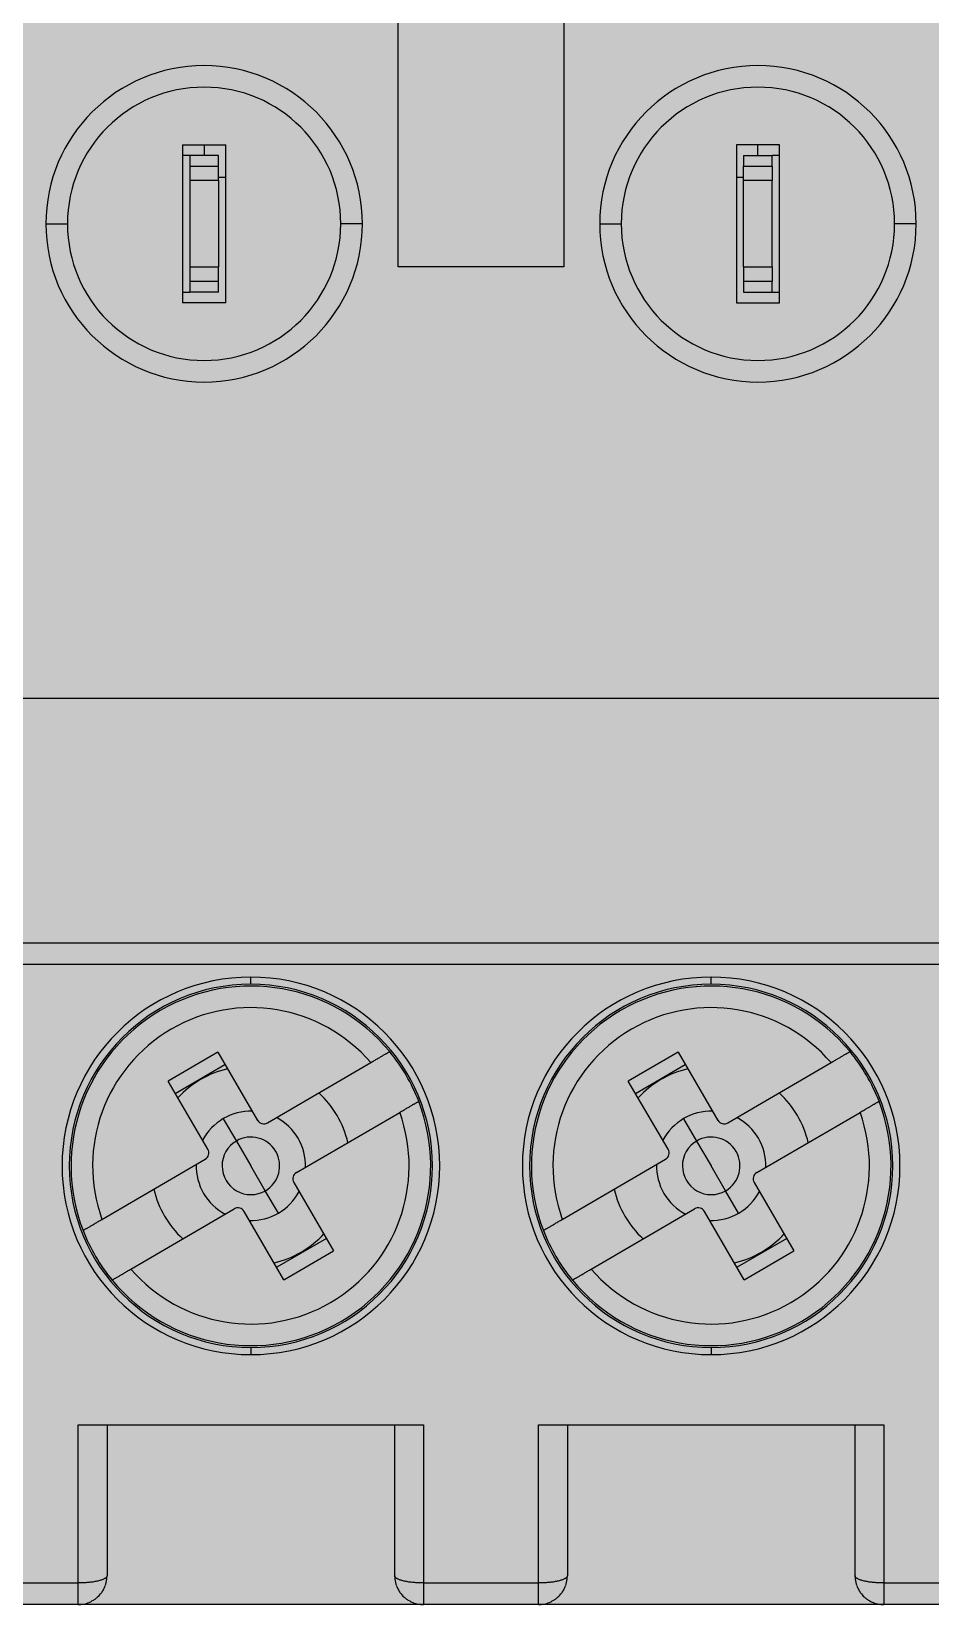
# Model space of a CAD drawing. Extents: x -20 to 2016, y -5898 to 916.
# Drawn here: x 568.16 to 580.66, y 719.38 to 741.26 of the extents above; entities that cross this region are included whole.
import ezdxf

# ---------------------------------------------------------------- set-up
doc = ezdxf.new("R2010")
doc.units = 0
doc.layers.add('MAIN-1', color=7, linetype='Continuous')
doc.layers.add('SYMS', color=7, linetype='Continuous')

msp = doc.modelspace()

# ---------------------------------------------------------------- hatches: boundary and pattern name
at = {"layer": 'SYMS', "true_color": 0x636466}
h = msp.add_hatch(color=251, dxfattribs=at)
h.dxf.hatch_style = 1
h.paths.add_polyline_path([(560.959, 719.385), (587.859, 719.385), (587.859, 798.385), (560.959, 798.385)])

# ---------------------------------------------------------------- linework, layer by layer
at = {"layer": 'MAIN-1'}
for p, q in [((573.259, 737.985), (573.259, 742.844)), ((575.559, 742.844), (575.559, 737.985)), ((570.259, 739.685), (570.859, 739.685)), ((570.259, 739.685), (570.259, 737.485)), ((570.559, 739.685), (570.559, 739.535)), ((570.859, 737.485), (570.859, 739.685)), ((578.559, 739.685), (577.959, 739.685)), ((577.959, 739.685), (577.959, 737.485)), ((578.259, 739.535), (578.259, 739.685)), ((578.559, 737.485), (578.559, 739.685)), ((570.359, 739.535), (570.259, 739.535)), ((570.759, 739.535), (570.359, 739.535)), ((570.359, 739.535), (570.359, 739.385)), ((570.359, 739.385), (570.359, 739.185)), ((570.359, 739.385), (570.759, 739.385)), ((570.759, 739.385), (570.759, 739.535)), ((570.759, 739.185), (570.759, 739.385)), ((578.059, 739.535), (578.059, 739.385)), ((578.059, 739.535), (578.459, 739.535)), ((578.059, 739.185), (578.059, 739.385)), ((578.059, 739.385), (578.459, 739.385)), ((578.559, 739.535), (578.459, 739.535)), ((578.459, 739.385), (578.459, 739.535)), ((578.459, 739.385), (578.459, 739.185)), ((570.359, 739.185), (570.359, 737.985)), ((570.759, 739.185), (570.359, 739.185)), ((570.759, 739.235), (570.859, 739.235)), ((570.759, 739.185), (570.759, 737.985)), ((577.959, 739.235), (578.059, 739.235)), ((578.059, 737.985), (578.059, 739.185)), ((578.459, 739.185), (578.059, 739.185)), ((578.459, 737.985), (578.459, 739.185)), ((568.359, 738.585), (568.659, 738.585)), ((572.759, 738.585), (572.459, 738.585)), ((576.059, 738.585), (576.359, 738.585)), ((580.459, 738.585), (580.159, 738.585)), ((570.359, 737.985), (570.359, 737.785)), ((570.359, 737.985), (570.759, 737.985)), ((570.759, 737.785), (570.759, 737.985)), ((575.559, 737.985), (573.259, 737.985)), ((578.059, 737.985), (578.059, 737.785)), ((578.059, 737.985), (578.459, 737.985)), ((578.459, 737.985), (578.459, 737.785)), ((570.259, 737.635), (570.359, 737.635)), ((570.359, 737.785), (570.359, 737.635)), ((570.759, 737.785), (570.359, 737.785)), ((570.759, 737.635), (570.359, 737.635)), ((570.759, 737.635), (570.759, 737.785)), ((578.459, 737.785), (578.059, 737.785)), ((578.059, 737.785), (578.059, 737.635)), ((578.059, 737.635), (578.459, 737.635)), ((578.459, 737.635), (578.459, 737.785)), ((578.459, 737.635), (578.559, 737.635)), ((570.859, 737.485), (570.259, 737.485)), ((577.959, 737.485), (578.559, 737.485)), ((580.859, 731.985), (567.959, 731.985)), ((567.209, 728.585), (581.609, 728.585)), ((581.609, 728.285), (567.209, 728.285)), ((571.209, 728.01), (571.209, 728.11)), ((577.609, 728.01), (577.609, 728.11)), ((570.748, 727.068), (570.057, 726.665)), ((570.748, 727.068), (571.302, 726.118)), ((571.439, 726.082), (572.876, 726.92)), ((572.876, 726.92), (572.888, 726.928)), ((572.888, 726.928), (572.9, 726.935)), ((572.9, 726.935), (572.912, 726.942)), ((572.912, 726.942), (572.924, 726.948)), ((572.924, 726.948), (572.936, 726.955)), ((572.936, 726.955), (572.947, 726.962)), ((572.947, 726.962), (572.958, 726.968)), ((572.958, 726.968), (572.969, 726.975)), ((572.969, 726.975), (572.98, 726.981)), ((572.98, 726.981), (572.991, 726.987)), ((572.991, 726.987), (573.001, 726.993)), ((573.001, 726.993), (573.011, 726.999)), ((573.011, 726.999), (573.021, 727.005)), ((573.021, 727.005), (573.031, 727.011)), ((573.031, 727.011), (573.041, 727.016)), ((573.041, 727.016), (573.05, 727.022)), ((573.05, 727.022), (573.058, 727.027)), ((573.058, 727.027), (573.067, 727.032)), ((573.067, 727.032), (573.075, 727.036)), ((573.075, 727.036), (573.082, 727.041)), ((573.082, 727.041), (573.089, 727.045)), ((573.089, 727.045), (573.096, 727.049)), ((573.096, 727.049), (573.102, 727.052)), ((573.102, 727.052), (573.108, 727.056)), ((573.108, 727.056), (573.113, 727.059)), ((573.113, 727.059), (573.118, 727.062)), ((573.118, 727.062), (573.122, 727.064)), ((573.122, 727.064), (573.126, 727.066)), ((573.126, 727.066), (573.129, 727.068)), ((573.129, 727.068), (573.132, 727.07)), ((573.132, 727.07), (573.135, 727.071)), ((573.135, 727.071), (573.136, 727.072)), ((573.136, 727.072), (573.138, 727.073)), ((573.138, 727.073), (573.139, 727.074)), ((573.139, 727.074), (573.139, 727.074)), ((577.148, 727.068), (576.457, 726.665)), ((577.148, 727.068), (577.702, 726.118)), ((577.839, 726.082), (579.276, 726.92)), ((579.276, 726.92), (579.288, 726.928)), ((579.288, 726.928), (579.3, 726.935)), ((579.3, 726.935), (579.312, 726.942)), ((579.312, 726.942), (579.324, 726.948)), ((579.324, 726.948), (579.336, 726.955)), ((579.336, 726.955), (579.347, 726.962)), ((579.347, 726.962), (579.358, 726.968)), ((579.358, 726.968), (579.369, 726.975)), ((579.369, 726.975), (579.38, 726.981)), ((579.38, 726.981), (579.391, 726.987)), ((579.391, 726.987), (579.401, 726.993)), ((579.401, 726.993), (579.411, 726.999)), ((579.411, 726.999), (579.421, 727.005)), ((579.421, 727.005), (579.431, 727.011)), ((579.431, 727.011), (579.441, 727.016)), ((579.441, 727.016), (579.45, 727.022)), ((579.45, 727.022), (579.458, 727.027)), ((579.458, 727.027), (579.467, 727.032)), ((579.467, 727.032), (579.475, 727.036)), ((579.475, 727.036), (579.482, 727.041)), ((579.482, 727.041), (579.489, 727.045)), ((579.489, 727.045), (579.496, 727.049)), ((579.496, 727.049), (579.502, 727.052)), ((579.502, 727.052), (579.508, 727.056)), ((579.508, 727.056), (579.513, 727.059)), ((579.513, 727.059), (579.518, 727.062)), ((579.518, 727.062), (579.522, 727.064)), ((579.522, 727.064), (579.526, 727.066)), ((579.526, 727.066), (579.529, 727.068)), ((579.529, 727.068), (579.532, 727.07)), ((579.532, 727.07), (579.535, 727.071)), ((579.535, 727.071), (579.536, 727.072)), ((579.536, 727.072), (579.538, 727.073)), ((579.538, 727.073), (579.539, 727.074)), ((579.539, 727.074), (579.539, 727.074)), ((570.158, 726.493), (570.849, 726.896)), ((576.558, 726.493), (577.249, 726.896)), ((570.611, 725.715), (570.057, 726.665)), ((577.011, 725.715), (576.457, 726.665)), ((573.303, 726.244), (573.315, 726.251)), ((573.315, 726.251), (573.327, 726.257)), ((573.327, 726.257), (573.339, 726.264)), ((573.339, 726.264), (573.35, 726.271)), ((573.35, 726.271), (573.361, 726.277)), ((573.361, 726.277), (573.372, 726.284)), ((573.372, 726.284), (573.383, 726.29)), ((573.383, 726.29), (573.394, 726.296)), ((573.394, 726.296), (573.404, 726.302)), ((573.404, 726.302), (573.414, 726.308)), ((573.414, 726.308), (573.424, 726.314)), ((573.424, 726.314), (573.434, 726.32)), ((573.434, 726.32), (573.444, 726.325)), ((573.444, 726.325), (573.453, 726.331)), ((573.453, 726.331), (573.461, 726.336)), ((573.461, 726.336), (573.47, 726.341)), ((573.47, 726.341), (573.478, 726.345)), ((573.478, 726.345), (573.485, 726.35)), ((573.485, 726.35), (573.492, 726.354)), ((573.492, 726.354), (573.499, 726.358)), ((573.499, 726.358), (573.505, 726.361)), ((573.505, 726.361), (573.511, 726.365)), ((573.511, 726.365), (573.516, 726.368)), ((573.516, 726.368), (573.521, 726.37)), ((573.521, 726.37), (573.525, 726.373)), ((573.525, 726.373), (573.529, 726.375)), ((573.529, 726.375), (573.533, 726.377)), ((573.533, 726.377), (573.535, 726.379)), ((573.535, 726.379), (573.538, 726.38)), ((573.538, 726.38), (573.539, 726.381)), ((573.539, 726.381), (573.541, 726.382)), ((573.541, 726.382), (573.542, 726.382)), ((573.542, 726.382), (573.542, 726.383)), ((579.703, 726.244), (579.715, 726.251)), ((579.715, 726.251), (579.727, 726.257)), ((579.727, 726.257), (579.739, 726.264)), ((579.739, 726.264), (579.75, 726.271)), ((579.75, 726.271), (579.761, 726.277)), ((579.761, 726.277), (579.772, 726.284)), ((579.772, 726.284), (579.783, 726.29)), ((579.783, 726.29), (579.794, 726.296)), ((579.794, 726.296), (579.804, 726.302)), ((579.804, 726.302), (579.814, 726.308)), ((579.814, 726.308), (579.824, 726.314)), ((579.824, 726.314), (579.834, 726.32)), ((579.834, 726.32), (579.844, 726.325)), ((579.844, 726.325), (579.853, 726.331)), ((579.853, 726.331), (579.861, 726.336)), ((579.861, 726.336), (579.87, 726.341)), ((579.87, 726.341), (579.878, 726.345)), ((579.878, 726.345), (579.885, 726.35)), ((579.885, 726.35), (579.892, 726.354)), ((579.892, 726.354), (579.899, 726.358)), ((579.899, 726.358), (579.905, 726.361)), ((579.905, 726.361), (579.911, 726.365)), ((579.911, 726.365), (579.916, 726.368)), ((579.916, 726.368), (579.921, 726.37)), ((579.921, 726.37), (579.925, 726.373)), ((579.925, 726.373), (579.929, 726.375)), ((579.929, 726.375), (579.933, 726.377)), ((579.933, 726.377), (579.935, 726.379)), ((579.935, 726.379), (579.938, 726.38)), ((579.938, 726.38), (579.939, 726.381)), ((579.939, 726.381), (579.941, 726.382)), ((579.941, 726.382), (579.942, 726.382)), ((579.942, 726.382), (579.942, 726.383)), ((570.826, 726.141), (571.007, 725.83)), ((571.842, 725.391), (573.279, 726.229)), ((573.279, 726.229), (573.291, 726.236)), ((573.291, 726.236), (573.303, 726.244)), ((577.226, 726.141), (577.407, 725.83)), ((578.242, 725.391), (579.679, 726.229)), ((579.679, 726.229), (579.691, 726.236)), ((579.691, 726.236), (579.703, 726.244)), ((571.007, 725.83), (571.209, 725.485)), ((577.407, 725.83), (577.609, 725.485)), ((569.138, 724.74), (570.575, 725.578)), ((571.41, 725.139), (571.209, 725.485)), ((575.538, 724.74), (576.975, 725.578)), ((577.81, 725.139), (577.609, 725.485)), ((571.806, 725.254), (572.36, 724.304)), ((578.206, 725.254), (578.76, 724.304)), ((571.591, 724.828), (571.41, 725.139)), ((577.991, 724.828), (577.81, 725.139)), ((569.09, 724.712), (569.102, 724.719)), ((569.102, 724.719), (569.114, 724.726)), ((569.114, 724.726), (569.126, 724.733)), ((569.126, 724.733), (569.138, 724.74)), ((569.541, 724.049), (570.978, 724.887)), ((571.669, 723.901), (571.115, 724.851)), ((575.49, 724.712), (575.502, 724.719)), ((575.502, 724.719), (575.514, 724.726)), ((575.514, 724.726), (575.526, 724.733)), ((575.526, 724.733), (575.538, 724.74)), ((575.941, 724.049), (577.378, 724.887)), ((578.069, 723.901), (577.515, 724.851)), ((568.875, 724.587), (568.876, 724.587)), ((568.876, 724.587), (568.876, 724.588)), ((568.876, 724.588), (568.878, 724.588)), ((568.878, 724.588), (568.88, 724.589)), ((568.88, 724.589), (568.882, 724.591)), ((568.882, 724.591), (568.885, 724.592)), ((568.885, 724.592), (568.888, 724.594)), ((568.888, 724.594), (568.892, 724.597)), ((568.892, 724.597), (568.896, 724.599)), ((568.896, 724.599), (568.901, 724.602)), ((568.901, 724.602), (568.906, 724.605)), ((568.906, 724.605), (568.912, 724.608)), ((568.912, 724.608), (568.918, 724.612)), ((568.918, 724.612), (568.925, 724.616)), ((568.925, 724.616), (568.932, 724.62)), ((568.932, 724.62), (568.94, 724.624)), ((568.94, 724.624), (568.947, 724.629)), ((568.947, 724.629), (568.956, 724.634)), ((568.956, 724.634), (568.965, 724.639)), ((568.965, 724.639), (568.974, 724.644)), ((568.974, 724.644), (568.983, 724.65)), ((568.983, 724.65), (568.993, 724.655)), ((568.993, 724.655), (569.003, 724.661)), ((569.003, 724.661), (569.013, 724.667)), ((569.013, 724.667), (569.024, 724.673)), ((569.024, 724.673), (569.034, 724.68)), ((569.034, 724.68), (569.045, 724.686)), ((569.045, 724.686), (569.056, 724.692)), ((569.056, 724.692), (569.067, 724.699)), ((569.067, 724.699), (569.079, 724.705)), ((569.079, 724.705), (569.09, 724.712)), ((575.275, 724.587), (575.276, 724.587)), ((575.276, 724.587), (575.276, 724.588)), ((575.276, 724.588), (575.278, 724.588)), ((575.278, 724.588), (575.28, 724.589)), ((575.28, 724.589), (575.282, 724.591)), ((575.282, 724.591), (575.285, 724.592)), ((575.285, 724.592), (575.288, 724.594)), ((575.288, 724.594), (575.292, 724.597)), ((575.292, 724.597), (575.296, 724.599)), ((575.296, 724.599), (575.301, 724.602)), ((575.301, 724.602), (575.306, 724.605)), ((575.306, 724.605), (575.312, 724.608)), ((575.312, 724.608), (575.318, 724.612)), ((575.318, 724.612), (575.325, 724.616)), ((575.325, 724.616), (575.332, 724.62)), ((575.332, 724.62), (575.34, 724.624)), ((575.34, 724.624), (575.347, 724.629)), ((575.347, 724.629), (575.356, 724.634)), ((575.356, 724.634), (575.365, 724.639)), ((575.365, 724.639), (575.374, 724.644)), ((575.374, 724.644), (575.383, 724.65)), ((575.383, 724.65), (575.393, 724.655)), ((575.393, 724.655), (575.403, 724.661)), ((575.403, 724.661), (575.413, 724.667)), ((575.413, 724.667), (575.424, 724.673)), ((575.424, 724.673), (575.434, 724.68)), ((575.434, 724.68), (575.445, 724.686)), ((575.445, 724.686), (575.456, 724.692)), ((575.456, 724.692), (575.467, 724.699)), ((575.467, 724.699), (575.479, 724.705)), ((575.479, 724.705), (575.49, 724.712)), ((572.26, 724.477), (571.568, 724.074)), ((571.669, 723.901), (572.36, 724.304)), ((578.66, 724.477), (577.968, 724.074)), ((578.069, 723.901), (578.76, 724.304)), ((569.278, 723.896), (569.279, 723.896)), ((569.279, 723.896), (569.28, 723.897)), ((569.28, 723.897), (569.281, 723.897)), ((569.281, 723.897), (569.283, 723.898)), ((569.283, 723.898), (569.285, 723.9)), ((569.285, 723.9), (569.288, 723.901)), ((569.288, 723.901), (569.291, 723.903)), ((569.291, 723.903), (569.295, 723.906)), ((569.295, 723.906), (569.299, 723.908)), ((569.299, 723.908), (569.304, 723.911)), ((569.304, 723.911), (569.309, 723.914)), ((569.309, 723.914), (569.315, 723.917)), ((569.315, 723.917), (569.321, 723.921)), ((569.321, 723.921), (569.328, 723.925)), ((569.328, 723.925), (569.335, 723.929)), ((569.335, 723.929), (569.343, 723.933)), ((569.343, 723.933), (569.351, 723.938)), ((569.351, 723.938), (569.359, 723.943)), ((569.359, 723.943), (569.368, 723.948)), ((569.368, 723.948), (569.377, 723.953)), ((569.377, 723.953), (569.386, 723.959)), ((569.386, 723.959), (569.396, 723.964)), ((569.396, 723.964), (569.406, 723.97)), ((569.406, 723.97), (569.416, 723.976)), ((569.416, 723.976), (569.427, 723.982)), ((569.427, 723.982), (569.437, 723.989)), ((569.437, 723.989), (569.448, 723.995)), ((569.448, 723.995), (569.459, 724.001)), ((569.459, 724.001), (569.47, 724.008)), ((569.47, 724.008), (569.482, 724.014)), ((569.482, 724.014), (569.493, 724.021)), ((569.493, 724.021), (569.505, 724.028)), ((569.505, 724.028), (569.517, 724.035)), ((569.517, 724.035), (569.529, 724.042)), ((569.529, 724.042), (569.541, 724.049)), ((575.678, 723.896), (575.679, 723.896)), ((575.679, 723.896), (575.68, 723.897)), ((575.68, 723.897), (575.681, 723.897)), ((575.681, 723.897), (575.683, 723.898)), ((575.683, 723.898), (575.685, 723.9)), ((575.685, 723.9), (575.688, 723.901)), ((575.688, 723.901), (575.691, 723.903)), ((575.691, 723.903), (575.695, 723.906)), ((575.695, 723.906), (575.699, 723.908)), ((575.699, 723.908), (575.704, 723.911)), ((575.704, 723.911), (575.709, 723.914)), ((575.709, 723.914), (575.715, 723.917)), ((575.715, 723.917), (575.721, 723.921)), ((575.721, 723.921), (575.728, 723.925)), ((575.728, 723.925), (575.735, 723.929)), ((575.735, 723.929), (575.743, 723.933)), ((575.743, 723.933), (575.751, 723.938)), ((575.751, 723.938), (575.759, 723.943)), ((575.759, 723.943), (575.768, 723.948)), ((575.768, 723.948), (575.777, 723.953)), ((575.777, 723.953), (575.786, 723.959)), ((575.786, 723.959), (575.796, 723.964)), ((575.796, 723.964), (575.806, 723.97)), ((575.806, 723.97), (575.816, 723.976)), ((575.816, 723.976), (575.827, 723.982)), ((575.827, 723.982), (575.837, 723.989)), ((575.837, 723.989), (575.848, 723.995)), ((575.848, 723.995), (575.859, 724.001)), ((575.859, 724.001), (575.87, 724.008)), ((575.87, 724.008), (575.882, 724.014)), ((575.882, 724.014), (575.893, 724.021)), ((575.893, 724.021), (575.905, 724.028)), ((575.905, 724.028), (575.917, 724.035)), ((575.917, 724.035), (575.929, 724.042)), ((575.929, 724.042), (575.941, 724.049)), ((571.209, 722.96), (571.209, 722.86)), ((577.609, 722.96), (577.609, 722.86)), ((568.809, 719.685), (568.809, 721.885)), ((568.809, 721.885), (573.609, 721.885)), ((569.209, 721.885), (569.209, 719.785)), ((573.209, 719.785), (573.209, 721.885)), ((573.609, 721.885), (573.609, 719.685)), ((575.209, 719.685), (575.209, 721.885)), ((575.209, 721.885), (580.009, 721.885)), ((575.609, 721.885), (575.609, 719.785)), ((579.609, 719.785), (579.609, 721.885)), ((580.009, 721.885), (580.009, 719.685)), ((568.913, 719.688), (568.896, 719.687)), ((568.93, 719.69), (568.913, 719.688)), ((568.947, 719.691), (568.93, 719.69)), ((568.964, 719.693), (568.947, 719.691)), ((568.98, 719.694), (568.964, 719.693)), ((568.996, 719.696), (568.98, 719.694)), ((569.011, 719.698), (568.996, 719.696)), ((569.026, 719.701), (569.011, 719.698)), ((569.041, 719.703), (569.026, 719.701)), ((569.055, 719.706), (569.041, 719.703)), ((569.069, 719.709), (569.055, 719.706)), ((569.083, 719.712), (569.069, 719.709)), ((569.095, 719.715), (569.083, 719.712)), ((569.108, 719.718), (569.095, 719.715)), ((569.119, 719.722), (569.108, 719.718)), ((569.13, 719.725), (569.119, 719.722)), ((569.141, 719.729), (569.13, 719.725)), ((569.15, 719.733), (569.141, 719.729)), ((569.16, 719.737), (569.15, 719.733)), ((569.168, 719.741), (569.16, 719.737)), ((569.175, 719.745), (569.168, 719.741)), ((569.182, 719.749), (569.175, 719.745)), ((569.188, 719.753), (569.182, 719.749)), ((569.194, 719.757), (569.188, 719.753)), ((569.192, 719.67), (569.197, 719.69)), ((569.198, 719.762), (569.194, 719.757)), ((569.197, 719.69), (569.202, 719.714)), ((569.202, 719.766), (569.198, 719.762)), ((569.205, 719.77), (569.202, 719.766)), ((569.202, 719.714), (569.206, 719.739)), ((569.207, 719.775), (569.205, 719.77)), ((569.206, 719.739), (569.208, 719.763)), ((569.208, 719.78), (569.207, 719.775)), ((569.209, 719.785), (569.208, 719.78)), ((569.208, 719.763), (569.209, 719.785)), ((573.209, 719.78), (573.209, 719.785)), ((573.209, 719.785), (573.209, 719.763)), ((573.21, 719.775), (573.209, 719.78)), ((573.209, 719.763), (573.211, 719.739)), ((573.212, 719.77), (573.21, 719.775)), ((573.211, 719.739), (573.215, 719.714)), ((573.215, 719.766), (573.212, 719.77)), ((573.219, 719.762), (573.215, 719.766)), ((573.215, 719.714), (573.22, 719.69)), ((573.224, 719.757), (573.219, 719.762)), ((573.22, 719.69), (573.225, 719.67)), ((573.229, 719.753), (573.224, 719.757)), ((573.235, 719.749), (573.229, 719.753)), ((573.242, 719.745), (573.235, 719.749)), ((573.249, 719.741), (573.242, 719.745)), ((573.258, 719.737), (573.249, 719.741)), ((573.267, 719.733), (573.258, 719.737)), ((573.277, 719.729), (573.267, 719.733)), ((573.287, 719.725), (573.277, 719.729)), ((573.298, 719.722), (573.287, 719.725)), ((573.31, 719.718), (573.298, 719.722)), ((573.322, 719.715), (573.31, 719.718)), ((573.335, 719.712), (573.322, 719.715)), ((573.348, 719.709), (573.335, 719.712)), ((573.362, 719.706), (573.348, 719.709)), ((573.376, 719.703), (573.362, 719.706)), ((573.391, 719.701), (573.376, 719.703)), ((573.406, 719.698), (573.391, 719.701)), ((573.422, 719.696), (573.406, 719.698)), ((573.438, 719.694), (573.422, 719.696)), ((573.454, 719.693), (573.438, 719.694)), ((573.47, 719.691), (573.454, 719.693)), ((573.487, 719.69), (573.47, 719.691)), ((573.504, 719.688), (573.487, 719.69)), ((573.521, 719.687), (573.504, 719.688)), ((575.313, 719.688), (575.296, 719.687)), ((575.33, 719.69), (575.313, 719.688)), ((575.347, 719.691), (575.33, 719.69)), ((575.364, 719.693), (575.347, 719.691)), ((575.38, 719.694), (575.364, 719.693)), ((575.396, 719.696), (575.38, 719.694)), ((575.411, 719.698), (575.396, 719.696)), ((575.426, 719.701), (575.411, 719.698)), ((575.441, 719.703), (575.426, 719.701)), ((575.455, 719.706), (575.441, 719.703)), ((575.469, 719.709), (575.455, 719.706)), ((575.483, 719.712), (575.469, 719.709)), ((575.495, 719.715), (575.483, 719.712)), ((575.508, 719.718), (575.495, 719.715)), ((575.519, 719.722), (575.508, 719.718)), ((575.53, 719.725), (575.519, 719.722)), ((575.541, 719.729), (575.53, 719.725)), ((575.55, 719.733), (575.541, 719.729)), ((575.56, 719.737), (575.55, 719.733)), ((575.568, 719.741), (575.56, 719.737)), ((575.575, 719.745), (575.568, 719.741)), ((575.582, 719.749), (575.575, 719.745)), ((575.588, 719.753), (575.582, 719.749)), ((575.594, 719.757), (575.588, 719.753)), ((575.592, 719.67), (575.597, 719.69)), ((575.598, 719.762), (575.594, 719.757)), ((575.597, 719.69), (575.602, 719.714)), ((575.602, 719.766), (575.598, 719.762)), ((575.605, 719.77), (575.602, 719.766)), ((575.602, 719.714), (575.606, 719.739)), ((575.607, 719.775), (575.605, 719.77)), ((575.606, 719.739), (575.608, 719.763)), ((575.608, 719.78), (575.607, 719.775)), ((575.609, 719.785), (575.608, 719.78)), ((575.608, 719.763), (575.609, 719.785)), ((579.609, 719.78), (579.609, 719.785)), ((579.609, 719.785), (579.609, 719.763)), ((579.61, 719.775), (579.609, 719.78)), ((579.609, 719.763), (579.611, 719.739)), ((579.612, 719.77), (579.61, 719.775)), ((579.611, 719.739), (579.615, 719.714)), ((579.615, 719.766), (579.612, 719.77)), ((579.619, 719.762), (579.615, 719.766)), ((579.615, 719.714), (579.62, 719.69)), ((579.624, 719.757), (579.619, 719.762)), ((579.62, 719.69), (579.625, 719.67)), ((579.629, 719.753), (579.624, 719.757)), ((579.635, 719.749), (579.629, 719.753)), ((579.642, 719.745), (579.635, 719.749)), ((579.649, 719.741), (579.642, 719.745)), ((579.658, 719.737), (579.649, 719.741)), ((579.667, 719.733), (579.658, 719.737)), ((579.677, 719.729), (579.667, 719.733)), ((579.687, 719.725), (579.677, 719.729)), ((579.698, 719.722), (579.687, 719.725)), ((579.71, 719.718), (579.698, 719.722)), ((579.722, 719.715), (579.71, 719.718)), ((579.735, 719.712), (579.722, 719.715)), ((579.748, 719.709), (579.735, 719.712)), ((579.762, 719.706), (579.748, 719.709)), ((579.776, 719.703), (579.762, 719.706)), ((579.791, 719.701), (579.776, 719.703)), ((579.806, 719.698), (579.791, 719.701)), ((579.822, 719.696), (579.806, 719.698)), ((579.838, 719.694), (579.822, 719.696)), ((579.854, 719.693), (579.838, 719.694)), ((579.87, 719.691), (579.854, 719.693)), ((579.887, 719.69), (579.87, 719.691)), ((579.904, 719.688), (579.887, 719.69)), ((579.921, 719.687), (579.904, 719.688)), ((567.209, 719.685), (568.809, 719.685)), ((568.809, 719.385), (568.809, 719.685)), ((568.826, 719.685), (568.809, 719.685)), ((568.844, 719.685), (568.826, 719.685)), ((568.861, 719.686), (568.844, 719.685)), ((568.879, 719.687), (568.861, 719.686)), ((568.896, 719.687), (568.879, 719.687)), ((569.05, 719.466), (569.058, 719.472)), ((569.058, 719.472), (569.065, 719.478)), ((569.065, 719.478), (569.072, 719.484)), ((569.072, 719.484), (569.079, 719.49)), ((569.079, 719.49), (569.093, 719.503)), ((569.093, 719.503), (569.106, 719.517)), ((569.106, 719.517), (569.12, 719.533)), ((569.12, 719.533), (569.135, 719.554)), ((569.135, 719.554), (569.145, 719.569)), ((569.139, 719.56), (569.149, 719.575)), ((569.145, 719.569), (569.139, 719.56)), ((569.149, 719.575), (569.158, 719.589)), ((569.158, 719.589), (569.166, 719.605)), ((569.166, 719.605), (569.173, 719.621)), ((569.173, 719.621), (569.18, 719.637)), ((569.18, 719.637), (569.186, 719.653)), ((569.188, 719.659), (569.192, 719.67)), ((573.225, 719.67), (573.229, 719.658)), ((573.231, 719.653), (573.237, 719.637)), ((573.237, 719.637), (573.244, 719.62)), ((573.244, 719.62), (573.251, 719.605)), ((573.251, 719.605), (573.26, 719.589)), ((573.26, 719.589), (573.268, 719.575)), ((573.268, 719.575), (573.278, 719.56)), ((573.278, 719.56), (573.272, 719.569)), ((573.272, 719.569), (573.282, 719.554)), ((573.282, 719.554), (573.298, 719.533)), ((573.298, 719.533), (573.311, 719.517)), ((573.311, 719.517), (573.324, 719.503)), ((573.324, 719.503), (573.338, 719.49)), ((573.338, 719.49), (573.345, 719.484)), ((573.345, 719.484), (573.352, 719.478)), ((573.352, 719.478), (573.36, 719.472)), ((573.36, 719.472), (573.367, 719.466)), ((573.538, 719.687), (573.521, 719.687)), ((573.556, 719.686), (573.538, 719.687)), ((573.573, 719.685), (573.556, 719.686)), ((573.591, 719.685), (573.573, 719.685)), ((573.609, 719.685), (573.591, 719.685)), ((573.609, 719.685), (575.209, 719.685)), ((573.609, 719.685), (573.609, 719.385)), ((575.209, 719.385), (575.209, 719.685)), ((575.226, 719.685), (575.209, 719.685)), ((575.244, 719.685), (575.226, 719.685)), ((575.261, 719.686), (575.244, 719.685)), ((575.279, 719.687), (575.261, 719.686)), ((575.296, 719.687), (575.279, 719.687)), ((575.45, 719.466), (575.458, 719.472)), ((575.458, 719.472), (575.465, 719.478)), ((575.465, 719.478), (575.472, 719.484)), ((575.472, 719.484), (575.479, 719.49)), ((575.479, 719.49), (575.493, 719.503)), ((575.493, 719.503), (575.506, 719.517)), ((575.506, 719.517), (575.52, 719.533)), ((575.52, 719.533), (575.535, 719.554)), ((575.535, 719.554), (575.545, 719.569)), ((575.539, 719.56), (575.549, 719.575)), ((575.545, 719.569), (575.539, 719.56)), ((575.549, 719.575), (575.558, 719.589)), ((575.558, 719.589), (575.566, 719.605)), ((575.566, 719.605), (575.573, 719.621)), ((575.573, 719.621), (575.58, 719.637)), ((575.58, 719.637), (575.586, 719.653)), ((575.588, 719.659), (575.592, 719.67)), ((579.625, 719.67), (579.629, 719.658)), ((579.631, 719.653), (579.637, 719.637)), ((579.637, 719.637), (579.644, 719.62)), ((579.644, 719.62), (579.651, 719.605)), ((579.651, 719.605), (579.66, 719.589)), ((579.66, 719.589), (579.668, 719.575)), ((579.668, 719.575), (579.678, 719.56)), ((579.678, 719.56), (579.672, 719.569)), ((579.672, 719.569), (579.682, 719.554)), ((579.682, 719.554), (579.698, 719.533)), ((579.698, 719.533), (579.711, 719.517)), ((579.711, 719.517), (579.724, 719.503)), ((579.724, 719.503), (579.738, 719.49)), ((579.738, 719.49), (579.745, 719.484)), ((579.745, 719.484), (579.752, 719.478)), ((579.752, 719.478), (579.76, 719.472)), ((579.76, 719.472), (579.767, 719.466)), ((579.938, 719.687), (579.921, 719.687)), ((579.956, 719.686), (579.938, 719.687)), ((579.973, 719.685), (579.956, 719.686)), ((579.991, 719.685), (579.973, 719.685)), ((580.009, 719.685), (579.991, 719.685)), ((580.009, 719.685), (581.609, 719.685)), ((580.009, 719.685), (580.009, 719.385)), ((568.809, 719.385), (567.209, 719.385)), ((573.609, 719.385), (568.809, 719.385)), ((568.809, 719.385), (568.828, 719.385)), ((568.828, 719.385), (568.847, 719.387)), ((568.847, 719.387), (568.866, 719.389)), ((568.866, 719.389), (568.885, 719.392)), ((568.885, 719.392), (568.904, 719.396)), ((568.904, 719.396), (568.923, 719.401)), ((568.923, 719.401), (568.941, 719.407)), ((568.941, 719.407), (568.959, 719.414)), ((568.959, 719.414), (568.97, 719.419)), ((568.97, 719.419), (568.982, 719.424)), ((568.982, 719.424), (569, 719.434)), ((569, 719.434), (569.019, 719.445)), ((569.019, 719.445), (569.028, 719.451)), ((569.028, 719.451), (569.035, 719.455)), ((569.035, 719.455), (569.043, 719.46)), ((569.043, 719.46), (569.05, 719.466)), ((573.367, 719.466), (573.374, 719.46)), ((573.374, 719.46), (573.382, 719.455)), ((573.382, 719.455), (573.389, 719.451)), ((573.389, 719.451), (573.398, 719.445)), ((573.398, 719.445), (573.417, 719.434)), ((573.417, 719.434), (573.435, 719.424)), ((573.435, 719.424), (573.448, 719.418)), ((573.448, 719.418), (573.461, 719.413)), ((573.461, 719.413), (573.481, 719.406)), ((573.481, 719.406), (573.502, 719.399)), ((573.502, 719.399), (573.523, 719.394)), ((573.523, 719.394), (573.544, 719.39)), ((573.544, 719.39), (573.566, 719.387)), ((573.566, 719.387), (573.587, 719.385)), ((573.587, 719.385), (573.609, 719.385)), ((575.209, 719.385), (573.609, 719.385)), ((580.009, 719.385), (575.209, 719.385)), ((575.209, 719.385), (575.228, 719.385)), ((575.228, 719.385), (575.247, 719.387)), ((575.247, 719.387), (575.266, 719.389)), ((575.266, 719.389), (575.285, 719.392)), ((575.285, 719.392), (575.304, 719.396)), ((575.304, 719.396), (575.323, 719.401)), ((575.323, 719.401), (575.341, 719.407)), ((575.341, 719.407), (575.359, 719.414)), ((575.359, 719.414), (575.37, 719.419)), ((575.37, 719.419), (575.382, 719.424)), ((575.382, 719.424), (575.4, 719.434)), ((575.4, 719.434), (575.419, 719.445)), ((575.419, 719.445), (575.428, 719.451)), ((575.428, 719.451), (575.435, 719.455)), ((575.435, 719.455), (575.443, 719.46)), ((575.443, 719.46), (575.45, 719.466)), ((579.767, 719.466), (579.774, 719.46)), ((579.774, 719.46), (579.782, 719.455)), ((579.782, 719.455), (579.789, 719.451)), ((579.789, 719.451), (579.798, 719.445)), ((579.798, 719.445), (579.817, 719.434)), ((579.817, 719.434), (579.835, 719.424)), ((579.835, 719.424), (579.848, 719.418)), ((579.848, 719.418), (579.861, 719.413)), ((579.861, 719.413), (579.881, 719.406)), ((579.881, 719.406), (579.902, 719.399)), ((579.902, 719.399), (579.923, 719.394)), ((579.923, 719.394), (579.944, 719.39)), ((579.944, 719.39), (579.966, 719.387)), ((579.966, 719.387), (579.987, 719.385)), ((579.987, 719.385), (580.009, 719.385)), ((581.609, 719.385), (580.009, 719.385))]:
    msp.add_line(p, q, dxfattribs=at)
for centre, radius, start, end in [((570.559, 738.585), 2.2, 0, 180), ((578.259, 738.585), 2.2, 0, 180), ((570.559, 738.585), 1.9, 0, 180), ((578.259, 738.585), 1.9, 0, 180), ((570.559, 738.585), 2.2, 180, 0), ((570.559, 738.585), 1.9, 180, 0), ((578.259, 738.585), 2.2, 180, 0), ((578.259, 738.585), 1.9, 180, 0), ((571.209, 725.485), 2.625, 0, 180), ((571.209, 725.485), 2.525, 90, 270), ((571.209, 725.485), 2.525, 270, 90), ((577.609, 725.485), 2.625, 0, 180), ((577.609, 725.485), 2.525, 90, 270), ((577.609, 725.485), 2.525, 270, 90), ((571.209, 725.485), 2.5, 39.4607, 201.047), ((577.609, 725.485), 2.5, 39.4607, 201.047), ((571.209, 725.485), 2.2, 40.7295, 199.7781), ((577.609, 725.485), 2.2, 40.7295, 199.7781), ((571.209, 725.485), 2.5, 30.2538, 39.4607), ((577.609, 725.485), 2.5, 30.2538, 39.4607), ((571.209, 725.485), 1.388, 103.5005, 120.2538), ((571.209, 725.485), 2.5, 21.0469, 30.2538), ((577.609, 725.485), 1.388, 103.5005, 120.2538), ((577.609, 725.485), 2.5, 21.0469, 30.2538), ((571.209, 725.485), 1.388, 120.2538, 137.0071), ((571.209, 725.485), 1.388, 13.5006, 47.0071), ((577.609, 725.485), 1.388, 120.2538, 137.0071), ((577.609, 725.485), 1.388, 13.5006, 47.0071), ((571.209, 725.485), 2.5, 219.4607, 21.0469), ((577.609, 725.485), 2.5, 219.4607, 21.0469), ((571.209, 725.485), 2.2, 220.7295, 19.7781), ((571.209, 725.485), 0.76, 120.2538, 152.0212), ((571.209, 725.485), 0.76, 88.4865, 120.2538), ((571.389, 726.169), 0.1, 210.2538, 300.2538), ((571.209, 725.485), 0.76, 358.4865, 62.0212), ((577.609, 725.485), 2.2, 220.7295, 19.7781), ((577.609, 725.485), 0.76, 120.2538, 152.0212), ((577.609, 725.485), 0.76, 88.4865, 120.2538), ((577.789, 726.169), 0.1, 210.2538, 300.2538), ((577.609, 725.485), 0.76, 358.4865, 62.0212), ((571.209, 725.485), 0.4, 120.2538, 300.2539), ((571.209, 725.485), 0.4, 300.2539, 120.2538), ((577.609, 725.485), 0.4, 120.2538, 300.2539), ((577.609, 725.485), 0.4, 300.2539, 120.2538), ((570.525, 725.665), 0.1, 300.2538, 30.2538), ((576.925, 725.665), 0.1, 300.2538, 30.2538), ((571.209, 725.485), 2.625, 180, 0), ((571.209, 725.485), 0.76, 178.4865, 242.0212), ((571.892, 725.305), 0.1, 120.2538, 210.2538), ((577.609, 725.485), 2.625, 180, 0), ((577.609, 725.485), 0.76, 178.4865, 242.0212), ((578.292, 725.305), 0.1, 120.2538, 210.2538), ((571.209, 725.485), 1.388, 193.5005, 227.0071), ((577.609, 725.485), 1.388, 193.5005, 227.0071), ((571.209, 725.485), 0.76, 300.2539, 332.0212), ((577.609, 725.485), 0.76, 300.2539, 332.0212), ((571.029, 724.801), 0.1, 30.2538, 120.2538), ((571.209, 725.485), 0.76, 268.4865, 300.2539), ((577.429, 724.801), 0.1, 30.2538, 120.2538), ((577.609, 725.485), 0.76, 268.4865, 300.2539), ((571.209, 725.485), 2.5, 201.047, 210.2538), ((571.209, 725.485), 1.388, 300.2538, 317.0071), ((577.609, 725.485), 2.5, 201.047, 210.2538), ((577.609, 725.485), 1.388, 300.2538, 317.0071), ((571.209, 725.485), 1.388, 283.5005, 300.2538), ((577.609, 725.485), 1.388, 283.5005, 300.2538), ((571.209, 725.485), 2.5, 210.2538, 219.4607), ((577.609, 725.485), 2.5, 210.2538, 219.4607)]:
    msp.add_arc(centre, radius, start, end, dxfattribs=at)
at = {"layer": 'SYMS'}
msp.add_lwpolyline([(560.959, 798.385), (587.859, 798.385), (587.859, 719.385), (560.959, 719.385)], close=True, dxfattribs=at)

doc.saveas('drawing.dxf')
